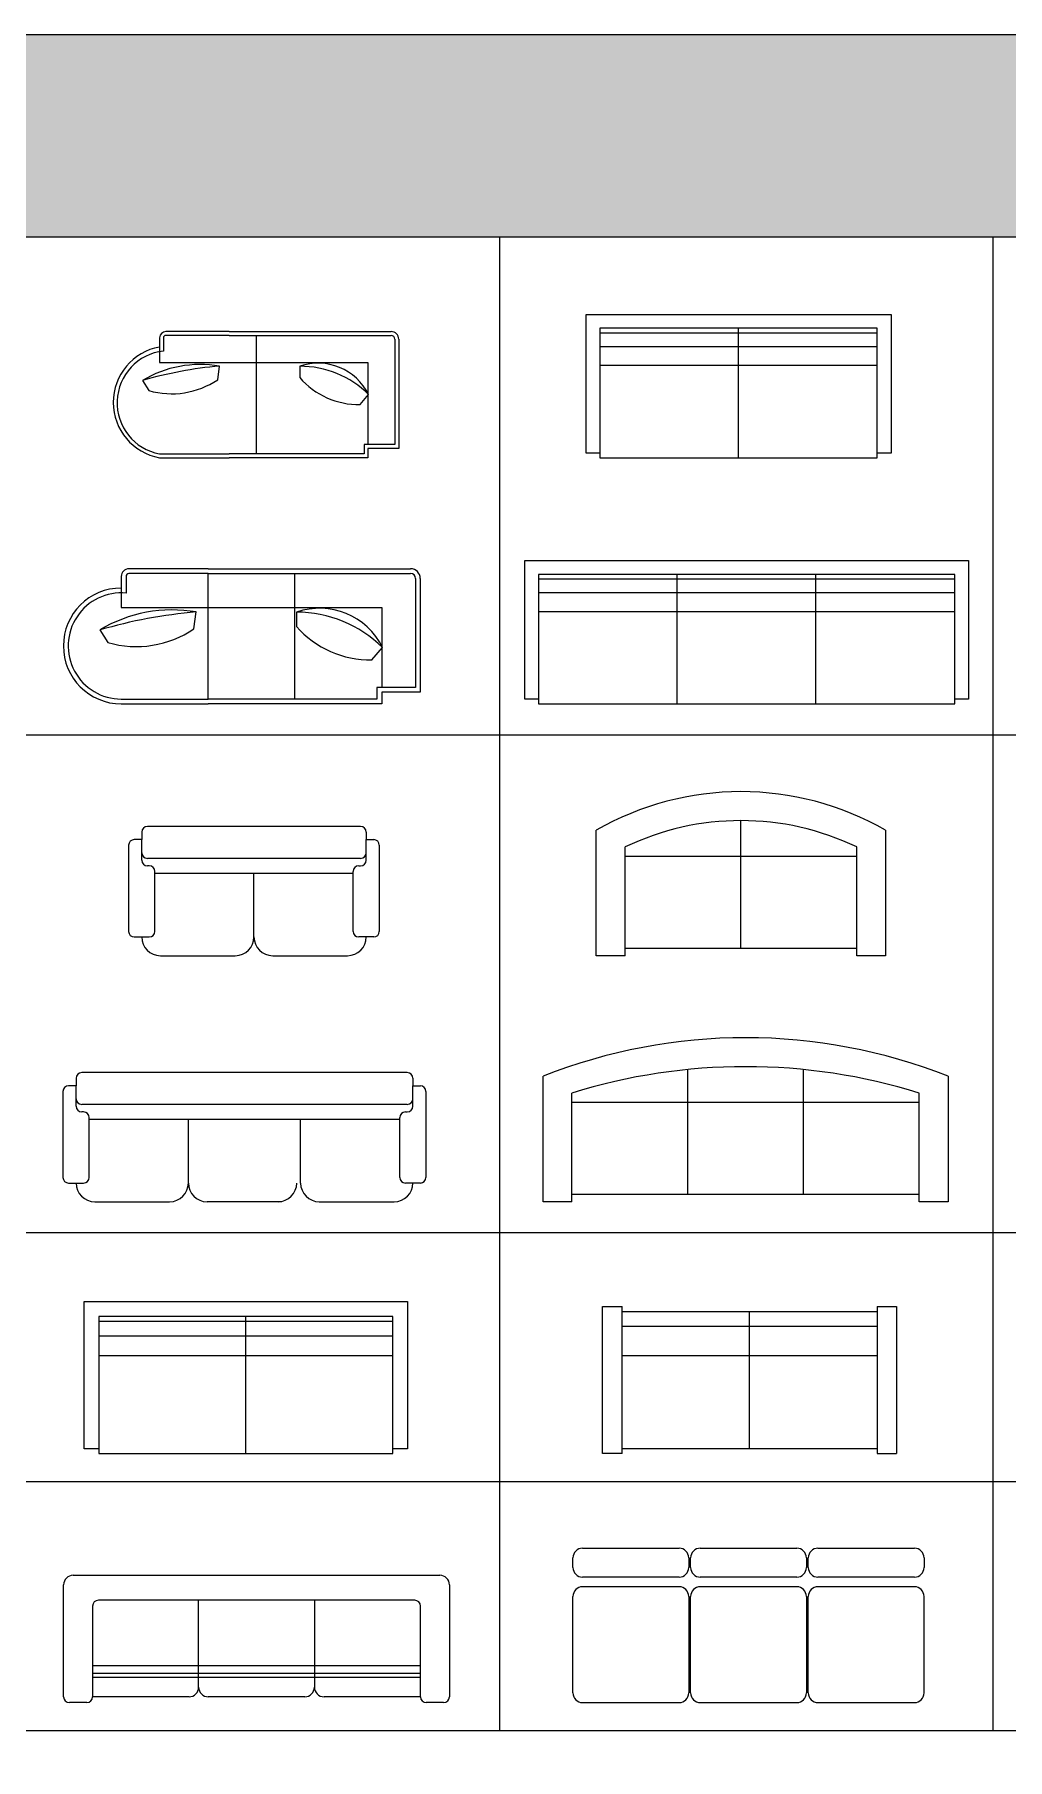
# Model space of a CAD drawing. Header units: millimetres. Extents: x -3748 to 33692, y 23664 to 39219.
# Drawn here: x 3053 to 8097, y 30281 to 39219 of the extents above; entities that cross this region are included whole.
import ezdxf

# ---------------------------------------------------------------- set-up
doc = ezdxf.new("R2010")
doc.units = ezdxf.units.MM
doc.layers.add('www.cad-blocks.net', color=7, linetype='Continuous')

# ---------------------------------------------------------------- blocks, each defined once
blk = doc.blocks.new('A$C317867A8')
for p, q in [((0.3, 0.66), (0.3, 0.6)), ((0.325, 0.66), (0.325, 0.5739)), ((0.75, 0.7), (0.34, 0.7)), ((0.75, 0.675), (0.34, 0.675)), ((0.75, 0.7), (1.2, 0.7)), ((0.75, 0.025), (0.75, 0.675)), ((0.75, 0.675), (1.2, 0.675)), ((1.2, 0.7), (1.8, 0.7)), ((1.2, 0.675), (1.8, 0.675)), ((1.2, 0.025), (1.2, 0.675)), ((1.825, 0.65), (1.825, 0.085)), ((1.85, 0.65), (1.85, 0.06)), ((0.3, 0.6), (0.3, 0.5)), ((0.3, 0.5), (0.75, 0.5)), ((0.6768, 0.3883), (0.6888, 0.4761)), ((0.75, 0.5), (1.2, 0.5)), ((1.2, 0.5), (1.65, 0.5)), ((1.208, 0.475), (1.2079, 0.4014)), ((1.65, 0.5), (1.65, 0.085)), ((0.189, 0.3828), (0.231, 0.3176)), ((1.5998, 0.2276), (1.6547, 0.2914)), ((0.3, 0.025), (0.75, 0.025)), ((0.3, 0), (0.75, 0)), ((1.2, 0.025), (0.75, 0.025)), ((1.2, 0), (0.75, 0)), ((1.625, 0.025), (1.2, 0.025)), ((1.65, 0), (1.2, 0)), ((1.825, 0.085), (1.625, 0.085)), ((1.625, 0.085), (1.625, 0.025)), ((1.85, 0.06), (1.65, 0.06)), ((1.65, 0.06), (1.65, 0))]:
    blk.add_line(p, q)
for centre, radius, start, end in [((0.34, 0.66), 0.04, 90, 180), ((0.34, 0.66), 0.015, 90, 180), ((1.8, 0.65), 0.05, 0, 90), ((1.8, 0.65), 0.025, 0, 90), ((0.3, 0.3), 0.3, 90, 270), ((0.3, 0.3), 0.275, 84.78409, 270.00006), ((0.5645, -0.2441), 0.7308, 80.2106, 120.92165), ((0.9141, -2.1181), 2.604, 94.96414, 106.16812), ((1.3274, 0.1302), 0.3649, 26.22417, 109.08847), ((1.2091, -0.1575), 0.6325, 45.21162, 90.10102), ((0.3783, 0.8299), 0.533, 253.95454, 304.04909), ((1.5898, 0.7339), 0.5064, 221.04474, 271.13928)]:
    blk.add_arc(centre, radius, start, end)
blk = doc.blocks.new('A$C495C1FFA')
for p, q in [((0.5965, 0.6541, -0.1173), (0.2685, 0.6541, -0.1173)), ((0.5965, 0.6341, -0.1173), (0.2685, 0.6341, -0.1173)), ((0.5965, 0.6541, -0.1173), (0.9565, 0.6541, -0.1173)), ((0.5965, 0.6341, -0.1173), (0.9565, 0.6341, -0.1173)), ((0.7394, 0.02, -0.1173), (0.7394, 0.6341, -0.1173)), ((0.9565, 0.6541, -0.1173), (1.4365, 0.6541, -0.1173)), ((0.9565, 0.6341, -0.1173), (1.4365, 0.6341, -0.1173)), ((0.2365, 0.6221, -0.1173), (0.2365, 0.5741, -0.1173)), ((0.2365, 0.5741, -0.1173), (0.2365, 0.4941, -0.1173)), ((0.2565, 0.6221, -0.1173), (0.2565, 0.5531, -0.1173)), ((1.4565, 0.6141, -0.1173), (1.4565, 0.068, -0.1173)), ((1.4765, 0.6141, -0.1173), (1.4765, 0.048, -0.1173)), ((0.2365, 0.4941, -0.1173), (0.5965, 0.4941, -0.1173)), ((0.5379, 0.4047, -0.1173), (0.5475, 0.4749, -0.1173)), ((0.5965, 0.4941, -0.1173), (0.9565, 0.4941, -0.1173)), ((0.9565, 0.4941, -0.1173), (1.3165, 0.4941, -0.1173)), ((0.9629, 0.4741, -0.1173), (0.9628, 0.4152, -0.1173)), ((1.3165, 0.4941, -0.1173), (1.3165, 0.068, -0.1173)), ((0.1477, 0.4003, -0.1173), (0.1813, 0.3482, -0.1173)), ((1.2764, 0.2761, -0.1173), (1.3203, 0.3272, -0.1173)), ((0.2365, 0.02, -0.1173), (0.5965, 0.02, -0.1173)), ((0.2365, 0, -0.1173), (0.5965, 0, -0.1173)), ((0.9565, 0.02, -0.1173), (0.5965, 0.02, -0.1173)), ((0.9565, 0, -0.1173), (0.5965, 0, -0.1173)), ((1.2965, 0.02, -0.1173), (0.9565, 0.02, -0.1173)), ((1.3165, 0, -0.1173), (0.9565, 0, -0.1173)), ((1.4565, 0.068, -0.1173), (1.2965, 0.068, -0.1173)), ((1.2965, 0.068, -0.1173), (1.2965, 0.02, -0.1173)), ((1.4765, 0.048, -0.1173), (1.3165, 0.048, -0.1173)), ((1.3165, 0.048, -0.1173), (1.3165, 0, -0.1173))]:
    blk.add_line(p, q)
for centre, radius, start, end in [((0.2685, 0.6221, -0.1173), 0.032, 90, 180), ((0.2685, 0.6221, -0.1173), 0.012, 90, 180), ((1.4365, 0.6141, -0.1173), 0.04, 0, 90), ((1.4365, 0.6141, -0.1173), 0.02, 0, 90), ((0.2882, 0.287, -0.1173), 0.2916, 100.19843, 259.80157), ((0.2862, 0.2851, -0.1173), 0.2697, 96.31357, 259.3898), ((0.4481, -0.1012, -0.1173), 0.5846, 80.2106, 120.92165), ((0.7278, -1.6004, -0.1173), 2.0832, 94.96414, 106.16812), ((1.0584, 0.1982, -0.1173), 0.2919, 26.22417, 109.08847), ((0.9638, -0.0319, -0.1173), 0.506, 45.21162, 90.10102), ((0.2992, 0.758, -0.1173), 0.4264, 253.95454, 304.04909), ((1.2683, 0.6812, -0.1173), 0.4051, 221.04474, 271.13928)]:
    blk.add_arc(centre, radius, start, end)
blk = doc.blocks.new('A$C3ADD1A77')
for p, q in [((0, 0.7428), (2.3003, 0.7428)), ((0, 0.024), (0, 0.7428)), ((2.3003, 0.7428), (2.3003, 0.024)), ((2.2285, 0.6709), (0.0719, 0.6709)), ((0.0719, 0.6709), (0.0719, 0.024)), ((0.0719, 0.647), (2.2285, 0.647)), ((0.7907, 0), (0.7907, 0.6709)), ((1.5096, 0), (1.5096, 0.6709)), ((2.2285, 0.024), (2.2285, 0.6709)), ((2.2285, 0.5751), (0.0719, 0.5751)), ((0.0719, 0.4792), (2.2285, 0.4792)), ((0.0719, 0.024), (0, 0.024)), ((0.0719, 0.024), (0.0719, 0)), ((0.0719, 0), (2.2285, 0)), ((2.2285, 0), (2.2285, 0.024)), ((2.3003, 0.024), (2.2285, 0.024))]:
    blk.add_line(p, q)
blk = doc.blocks.new('A$C0F3A74FF')
for p, q in [((0, 0.7428), (1.5815, 0.7428)), ((0, 0.024), (0, 0.7428)), ((1.5815, 0.7428), (1.5815, 0.024)), ((1.5096, 0.6709), (0.0719, 0.6709)), ((0.0719, 0.6709), (0.0719, 0.024)), ((0.0719, 0.647), (1.5096, 0.647)), ((0.7907, 0), (0.7907, 0.6709)), ((1.5096, 0.024), (1.5096, 0.6709)), ((1.5096, 0.5751), (0.0719, 0.5751)), ((0.0719, 0.4792), (1.5096, 0.4792)), ((0.0719, 0.024), (0, 0.024)), ((0.0719, 0.024), (0.0719, 0)), ((1.5815, 0.024), (1.5096, 0.024)), ((1.5096, 0), (1.5096, 0.024)), ((0.0719, 0), (1.5096, 0))]:
    blk.add_line(p, q)
blk = doc.blocks.new('A$C02A636C4')
for p, q in [((0.0679, 0.6401), (0.0679, 0.6013)), ((1.2026, 0.6692), (0.097, 0.6692)), ((1.2317, 0.6401), (1.2317, 0.6013)), ((0, 0.5722), (0, 0.1261)), ((0.0679, 0.6013), (0.0291, 0.6013)), ((0.0679, 0.5334), (0.0679, 0.6013)), ((0.0679, 0.4946), (0.0679, 0.5431)), ((1.2317, 0.6013), (1.2705, 0.6013)), ((1.2317, 0.5334), (1.2317, 0.6013)), ((1.2317, 0.4946), (1.2317, 0.5431)), ((1.2996, 0.5722), (1.2996, 0.1261)), ((1.2026, 0.5043), (0.097, 0.5043)), ((0.1067, 0.4655), (0.097, 0.4655)), ((1.1929, 0.4655), (1.2026, 0.4655)), ((0.1358, 0.1261), (0.1358, 0.4364)), ((1.1638, 0.4267), (0.1358, 0.4267)), ((0.6498, 0.097), (0.6498, 0.4267)), ((1.1638, 0.1261), (1.1638, 0.4364)), ((0.0291, 0.097), (0.1067, 0.097)), ((1.2705, 0.097), (1.1929, 0.097)), ((0.1649, 0), (0.5528, 0)), ((0.7468, 0), (1.1347, 0))]:
    blk.add_line(p, q)
for centre, radius, start, end in [((0.097, 0.6401), 0.0291, 90, 180), ((1.2026, 0.6401), 0.0291, 0, 90), ((0.0291, 0.5722), 0.0291, 90, 180), ((1.2705, 0.5722), 0.0291, 0, 90), ((0.097, 0.5334), 0.0291, 180, 270), ((0.097, 0.4946), 0.0291, 180, 270), ((0.1067, 0.4364), 0.0291, 0, 90), ((1.1929, 0.4364), 0.0291, 90, 180), ((1.2026, 0.5334), 0.0291, 270, 0), ((1.2026, 0.4946), 0.0291, 270, 0), ((0.0291, 0.1261), 0.0291, 180, 270), ((0.1649, 0.097), 0.097, 180, 270), ((0.1067, 0.1261), 0.0291, 270, 0), ((0.5528, 0.097), 0.097, 270, 0), ((0.7468, 0.097), 0.097, 180, 270), ((1.1347, 0.097), 0.097, 270, 0), ((1.1929, 0.1261), 0.0291, 180, 270), ((1.2705, 0.1261), 0.0291, 270, 0)]:
    blk.add_arc(centre, radius, start, end)
blk = doc.blocks.new('A$C115861F8')
for p, q in [((0.0679, 0.6401), (0.0679, 0.6013)), ((1.7846, 0.6692), (0.097, 0.6692)), ((1.8136, 0.6401), (1.8136, 0.6013)), ((0, 0.5722), (0, 0.1261)), ((0.0679, 0.6013), (0.0291, 0.6013)), ((0.0679, 0.5334), (0.0679, 0.6013)), ((0.0679, 0.4946), (0.0679, 0.5431)), ((1.8136, 0.6013), (1.8524, 0.6013)), ((1.8136, 0.5334), (1.8136, 0.6013)), ((1.8136, 0.4946), (1.8136, 0.5431)), ((1.8815, 0.5722), (1.8815, 0.1261)), ((1.7846, 0.5043), (0.097, 0.5043)), ((0.1067, 0.4655), (0.097, 0.4655)), ((1.7749, 0.4655), (1.7846, 0.4655)), ((0.1358, 0.1261), (0.1358, 0.4364)), ((1.7458, 0.4267), (0.1358, 0.4267)), ((0.6498, 0.097), (0.6498, 0.4267)), ((1.2317, 0.097), (1.2317, 0.4267)), ((1.7458, 0.1261), (1.7458, 0.4364)), ((0.0291, 0.097), (0.1067, 0.097)), ((1.8524, 0.097), (1.7749, 0.097)), ((0.1649, 0), (0.5528, 0)), ((1.1347, 0), (0.7468, 0)), ((1.3287, 0), (1.7167, 0))]:
    blk.add_line(p, q)
for centre, radius, start, end in [((0.097, 0.6401), 0.0291, 90, 180), ((1.7846, 0.6401), 0.0291, 0, 90), ((0.0291, 0.5722), 0.0291, 90, 180), ((1.8524, 0.5722), 0.0291, 0, 90), ((0.097, 0.5334), 0.0291, 180, 270), ((0.097, 0.4946), 0.0291, 180, 270), ((0.1067, 0.4364), 0.0291, 0, 90), ((1.7749, 0.4364), 0.0291, 90, 180), ((1.7846, 0.5334), 0.0291, 270, 0), ((1.7846, 0.4946), 0.0291, 270, 0), ((0.0291, 0.1261), 0.0291, 180, 270), ((0.1649, 0.097), 0.097, 180, 270), ((0.1067, 0.1261), 0.0291, 270, 0), ((0.5528, 0.097), 0.097, 270, 0), ((0.7468, 0.097), 0.097, 180, 270), ((1.1147, 0.097), 0.097, 270, 0), ((1.3287, 0.097), 0.097, 180, 270), ((1.7167, 0.097), 0.097, 270, 0), ((1.7749, 0.1261), 0.0291, 180, 270), ((1.8524, 0.1261), 0.0291, 270, 0)]:
    blk.add_arc(centre, radius, start, end)
blk = doc.blocks.new('A$C01575E38')
at = {"linetype": 'Continuous'}
for p, q in [((0, 0), (0, 0.65)), ((0, 0), (0, 0.65)), ((0.75, 0.039), (0.75, 0.7)), ((0.75, 0.039), (0.75, 0.7)), ((1.5, 0.65), (1.5, 0)), ((1.5, 0.65), (1.5, 0)), ((0.15, 0), (0.15, 0.5633)), ((0.15, 0), (0.15, 0.5633)), ((1.35, 0), (1.35, 0.5633)), ((1.35, 0), (1.35, 0.5633)), ((0.15, 0.5155), (1.35, 0.5155)), ((0.15, 0.5155), (1.35, 0.5155)), ((0.15, 0), (0, 0)), ((0.15, 0), (0, 0)), ((0.15, 0.039), (1.35, 0.039)), ((0.15, 0.039), (1.35, 0.039)), ((1.5, 0), (1.35, 0)), ((1.5, 0), (1.35, 0))]:
    blk.add_line(p, q, dxfattribs=at)
for centre, radius, start, end in [((0.75, -0.6562), 1.5062, 60.13715, 119.8628), ((0.75, -0.6562), 1.5062, 60.13715, 119.8628), ((0.75, -0.6846), 1.3846, 64.32083, 115.6792), ((0.75, -0.6846), 1.3846, 64.32083, 115.6792)]:
    blk.add_arc(centre, radius, start, end, dxfattribs=at)
blk = doc.blocks.new('A$C3B9A3F05')
at = {"linetype": 'Continuous'}
for p, q in [((0, 0), (0, 0.65)), ((0, 0), (0, 0.65)), ((0.75, 0.0389), (0.75, 0.6851)), ((0.75, 0.0389), (0.75, 0.6851)), ((1.35, 0.0389), (1.35, 0.6851)), ((1.35, 0.0389), (1.35, 0.6851)), ((2.1, 0.65), (2.1, 0)), ((2.1, 0.65), (2.1, 0)), ((0.15, 0), (0.15, 0.5633)), ((0.15, 0), (0.15, 0.5633)), ((1.95, 0), (1.95, 0.5633)), ((1.95, 0), (1.95, 0.5633)), ((0.15, 0.5155), (1.95, 0.5155)), ((0.15, 0.5155), (1.95, 0.5155)), ((0.15, 0), (0, 0)), ((0.15, 0), (0, 0)), ((0.15, 0.0389), (1.95, 0.0389)), ((0.15, 0.0389), (1.95, 0.0389)), ((2.1, 0), (1.95, 0)), ((2.1, 0), (1.95, 0))]:
    blk.add_line(p, q, dxfattribs=at)
for centre, radius, start, end in [((1.05, -2.0062), 2.8563, 68.43141, 111.5686), ((1.05, -2.0062), 2.8563, 68.43141, 111.5686), ((1.05, -2.3299), 3.0299, 72.72033, 107.2797), ((1.05, -2.3299), 3.0299, 72.72033, 107.2797)]:
    blk.add_arc(centre, radius, start, end, dxfattribs=at)
blk = doc.blocks.new('A$C18B32FB9')
for p, q in [((0, 0.0254), (0, 0.7874)), ((0, 0.7874), (1.6764, 0.7874)), ((1.6764, 0.7874), (1.6764, 0.0254)), ((0.0762, 0.7112), (0.0762, 0.0254)), ((1.6002, 0.7112), (0.0762, 0.7112)), ((0.0762, 0.6858), (1.6002, 0.6858)), ((0.8382, 0), (0.8382, 0.7112)), ((1.6002, 0.0254), (1.6002, 0.7112)), ((0.0762, 0.6096), (1.6002, 0.6096)), ((0.0762, 0.508), (1.6002, 0.508)), ((0.0762, 0.0254), (0, 0.0254)), ((0.0762, 0.0254), (0.0762, 0)), ((0.0762, 0), (1.6002, 0)), ((1.6002, 0), (1.6002, 0.0254)), ((1.6764, 0.0254), (1.6002, 0.0254))]:
    blk.add_line(p, q)
blk = doc.blocks.new('A$C5C857157')
for p, q in [((0, 0.762), (0.1016, 0.762)), ((0, 0), (0, 0.762)), ((0.1016, 0), (0.1016, 0.762)), ((0.1016, 0.7366), (1.4224, 0.7366)), ((0.762, 0.0254), (0.762, 0.7366)), ((1.4224, 0.762), (1.524, 0.762)), ((1.4224, 0.762), (1.4224, 0)), ((1.524, 0.762), (1.524, 0)), ((0.1016, 0.6604), (1.4224, 0.6604)), ((0.1016, 0.508), (1.4224, 0.508)), ((0.1016, 0), (0, 0)), ((1.4224, 0.0254), (0.1016, 0.0254)), ((1.4224, 0), (1.524, 0))]:
    blk.add_line(p, q)
blk = doc.blocks.new('A$C05BA3A2B')
for p, q in [((0.05, 0.6596), (1.95, 0.6596)), ((0.05, 0.6596), (1.95, 0.6596)), ((0.05, 0.6596), (1.95, 0.6596)), ((0, 0.03), (0, 0.6096)), ((0, 0.03), (0, 0.6096)), ((0, 0.03), (0, 0.6096)), ((2, 0.6096), (2, 0.03)), ((2, 0.6096), (2, 0.03)), ((2, 0.6096), (2, 0.03)), ((0.15, 0.5), (0.15, 0.03)), ((0.15, 0.5), (0.15, 0.03)), ((0.15, 0.5), (0.15, 0.03)), ((1.82, 0.53), (0.18, 0.53)), ((1.82, 0.53), (0.18, 0.53)), ((1.82, 0.53), (0.18, 0.53)), ((0.7, 0.08), (0.7, 0.53)), ((0.7, 0.08), (0.7, 0.53)), ((0.7, 0.08), (0.7, 0.53)), ((1.3, 0.53), (1.3, 0.08)), ((1.3, 0.53), (1.3, 0.08)), ((1.3, 0.53), (1.3, 0.08)), ((1.85, 0.03), (1.85, 0.5)), ((1.85, 0.03), (1.85, 0.5)), ((1.85, 0.03), (1.85, 0.5)), ((1.85, 0.1908), (0.15, 0.1908)), ((1.85, 0.1908), (0.15, 0.1908)), ((1.85, 0.1908), (0.15, 0.1908)), ((1.85, 0.1508), (0.15, 0.1508)), ((1.85, 0.1508), (0.15, 0.1508)), ((1.85, 0.1508), (0.15, 0.1508)), ((1.85, 0.1308), (0.15, 0.1308)), ((1.85, 0.1308), (0.15, 0.1308)), ((1.85, 0.1308), (0.15, 0.1308)), ((0.12, 0), (0.03, 0)), ((0.12, 0), (0.03, 0)), ((0.12, 0), (0.03, 0)), ((0.65, 0.03), (0.15, 0.03)), ((0.65, 0.03), (0.15, 0.03)), ((0.65, 0.03), (0.15, 0.03)), ((1.25, 0.03), (0.75, 0.03)), ((1.25, 0.03), (0.75, 0.03)), ((1.25, 0.03), (0.75, 0.03)), ((1.85, 0.03), (1.35, 0.03)), ((1.85, 0.03), (1.35, 0.03)), ((1.85, 0.03), (1.35, 0.03)), ((1.97, 0), (1.88, 0)), ((1.97, 0), (1.88, 0)), ((1.97, 0), (1.88, 0))]:
    blk.add_line(p, q)
for centre, radius, start, end in [((0.05, 0.6096), 0.05, 90, 180), ((0.05, 0.6096), 0.05, 90, 180), ((0.05, 0.6096), 0.05, 90, 180), ((1.95, 0.6096), 0.05, 0, 90), ((1.95, 0.6096), 0.05, 0, 90), ((1.95, 0.6096), 0.05, 0, 90), ((0.18, 0.5), 0.03, 90, 180), ((0.18, 0.5), 0.03, 90, 180), ((0.18, 0.5), 0.03, 90, 180), ((1.82, 0.5), 0.03, 0, 90), ((1.82, 0.5), 0.03, 0, 90), ((1.82, 0.5), 0.03, 0, 90), ((0.03, 0.03), 0.03, 180, 270), ((0.03, 0.03), 0.03, 180, 270), ((0.03, 0.03), 0.03, 180, 270), ((0.12, 0.03), 0.03, 270, 0), ((0.12, 0.03), 0.03, 270, 0), ((0.12, 0.03), 0.03, 270, 0), ((0.65, 0.08), 0.05, 270, 0), ((0.65, 0.08), 0.05, 270, 0), ((0.65, 0.08), 0.05, 270, 0), ((0.75, 0.08), 0.05, 180, 270), ((0.75, 0.08), 0.05, 180, 270), ((0.75, 0.08), 0.05, 180, 270), ((1.25, 0.08), 0.05, 270, 0), ((1.25, 0.08), 0.05, 270, 0), ((1.25, 0.08), 0.05, 270, 0), ((1.35, 0.08), 0.05, 180, 270), ((1.35, 0.08), 0.05, 180, 270), ((1.35, 0.08), 0.05, 180, 270), ((1.88, 0.03), 0.03, 180, 270), ((1.88, 0.03), 0.03, 180, 270), ((1.88, 0.03), 0.03, 180, 270), ((1.97, 0.03), 0.03, 270, 0), ((1.97, 0.03), 0.03, 270, 0), ((1.97, 0.03), 0.03, 270, 0)]:
    blk.add_arc(centre, radius, start, end)
blk = doc.blocks.new('A$C720744B6')
blk.add_blockref('A$C05BA3A2B', (0, 0))
blk = doc.blocks.new('A$C01DD1BAD')
at = {"linetype": 'ByBlock'}
for p, q in [((0, 0.7), (0, 0.75)), ((0.05, 0.8), (0.55, 0.8)), ((0.6, 0.75), (0.6, 0.7)), ((0.61, 0.7), (0.61, 0.75)), ((0.66, 0.8), (1.16, 0.8)), ((1.21, 0.75), (1.21, 0.7)), ((1.22, 0.7), (1.22, 0.75)), ((1.27, 0.8), (1.77, 0.8)), ((1.82, 0.75), (1.82, 0.7)), ((0.55, 0.65), (0.05, 0.65)), ((1.16, 0.65), (0.66, 0.65)), ((1.77, 0.65), (1.27, 0.65)), ((0, 0.05), (0, 0.55)), ((0.55, 0.6), (0.05, 0.6)), ((0.6, 0.55), (0.6, 0.05)), ((0.61, 0.05), (0.61, 0.55)), ((1.16, 0.6), (0.66, 0.6)), ((1.21, 0.55), (1.21, 0.05)), ((1.22, 0.05), (1.22, 0.55)), ((1.77, 0.6), (1.27, 0.6)), ((1.82, 0.05), (1.82, 0.55)), ((0.05, 0), (0.4272, 0)), ((0.3865, 0), (0.55, 0)), ((0.66, 0), (1.0372, 0)), ((0.9965, 0), (1.16, 0)), ((1.27, 0), (1.6472, 0)), ((1.6065, 0), (1.77, 0))]:
    blk.add_line(p, q, dxfattribs=at)
for centre, start, end in [((0.05, 0.75), 90, 180), ((0.55, 0.75), 0, 90), ((0.55, 0.75), 0, 90), ((0.66, 0.75), 90, 180), ((1.16, 0.75), 0, 90), ((1.16, 0.75), 0, 90), ((1.27, 0.75), 90, 180), ((1.77, 0.75), 0, 90), ((1.77, 0.75), 0, 90), ((0.05, 0.7), 180, 270), ((0.55, 0.7), 270, 0), ((0.55, 0.7), 270, 0), ((0.66, 0.7), 180, 270), ((1.16, 0.7), 270, 0), ((1.16, 0.7), 270, 0), ((1.27, 0.7), 180, 270), ((1.77, 0.7), 270, 0), ((1.77, 0.7), 270, 0), ((0.05, 0.55), 90, 180), ((0.55, 0.55), 0, 90), ((0.55, 0.55), 0, 90), ((0.66, 0.55), 90, 180), ((1.16, 0.55), 0, 90), ((1.16, 0.55), 0, 90), ((1.27, 0.55), 90, 180), ((1.77, 0.55), 0, 90), ((1.77, 0.55), 0, 90), ((0.05, 0.05), 180, 270), ((0.55, 0.05), 270, 0), ((0.66, 0.05), 180, 270), ((1.16, 0.05), 270, 0), ((1.27, 0.05), 180, 270), ((1.77, 0.05), 270, 0)]:
    blk.add_arc(centre, 0.05, start, end, dxfattribs=at)
blk = doc.blocks.new('FORMAT')
at = {"layer": 'www.cad-blocks.net', "true_color": 0x546d8e}
h = blk.add_hatch(color=155, dxfattribs=at)
h.set_gradient(color1=(68, 68, 68), color2=(84, 109, 142), tint=1)
h.paths.add_polyline_path([(-19.1, 39219.1), (-19.1, 38171.1), (33692.3, 38171.1), (33692.3, 39219.1)])
at = {"layer": 'www.cad-blocks.net', "color": 155, "true_color": 0x546d8e}
for p, q in [((-19.1, 39219.1), (33692.3, 39219.1)), ((-19.1, 38171.1), (33692.3, 38171.1)), ((5463.5, 38171.1), (5463.5, 30431.1)), ((8021.5, 38171.1), (8021.5, 30431.1)), ((-19.1, 35591.1), (23369.8, 35591.1)), ((-19.1, 33011.1), (23369.8, 33011.1)), ((-19.1, 31721.1), (23369.8, 31721.1)), ((-19.1, 30431.1), (23369.8, 30431.1))]:
    blk.add_line(p, q, dxfattribs=at)
blk.add_lwpolyline([(-19.1, 38171.1), (33692.3, 38171.1), (33692.3, 24712.4), (-19.1, 24712.4)], close=True, dxfattribs=at)

msp = doc.modelspace()

# ---------------------------------------------------------------- block references
msp.add_blockref('FORMAT', (0, 0))
at = {"xscale": 1000, "yscale": 1000, "zscale": 1000}
for name, p in [('A$C0F3A74FF', (5912.2, 37025.8)), ('A$C495C1FFA', (3465.1, 37025.8)), ('A$C3ADD1A77', (5594.7, 35750.8, -343199)), ('A$C317867A8', (3203, 35750.8, -343199)), ('A$C01575E38', (5965.4, 34445.8)), ('A$C02A636C4', (3541.2, 34445.8)), ('A$C3B9A3F05', (5689.3, 33170.8, -343199)), ('A$C115861F8', (3201, 33170.8, -343199)), ('A$C18B32FB9', (3310, 31865.8)), ('A$C5C857157', (5998.3, 31865.8)), ('A$C01DD1BAD', (5844.5, 30575.8)), ('A$C720744B6', (3204.2, 30575.8))]:
    msp.add_blockref(name, p, dxfattribs=at)

doc.saveas('drawing.dxf')
